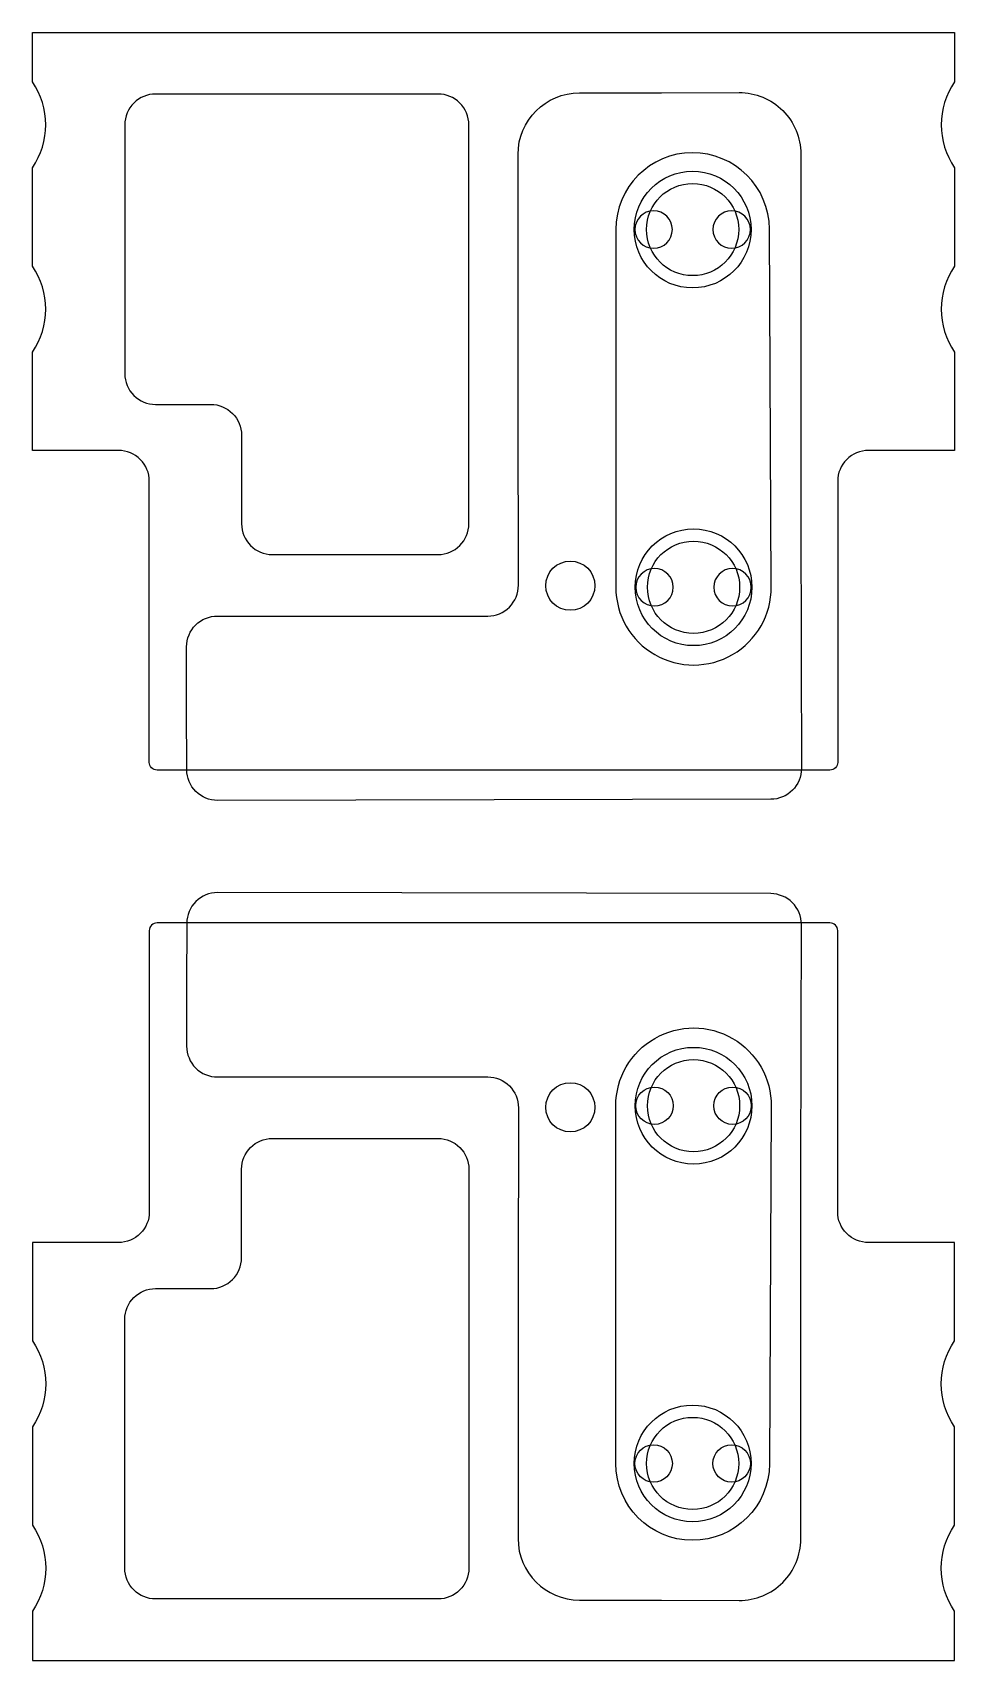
# Model space of a CAD drawing. Header units: inches. Extents: x 0 to 30, y 0 to 53.
import ezdxf

# ---------------------------------------------------------------- set-up
doc = ezdxf.new("R2010")
doc.units = ezdxf.units.IN
doc.header["$MEASUREMENT"] = 0
doc.layers.add('17', color=110, linetype='Continuous')
doc.layers.add('poket', color=1, linetype='Continuous')

# ---------------------------------------------------------------- blocks, each defined once
blk = doc.blocks.new('ROUNDP')
blk.add_circle((0, 0), 0.5)

msp = doc.modelspace()

# ---------------------------------------------------------------- linework, layer by layer
for points in [[(30, 39.374), (27.2, 39.374, 0.414214), (26.2, 38.374), (26.2, 29.224, -0.414214), (25.95, 28.974), (4.05, 28.974, -0.414214), (3.8, 29.224), (3.8, 38.374, 0.414214), (2.8, 39.374), (0, 39.374), (0, 42.574, 0.306306), (0, 45.374), (0, 48.574, 0.306306), (0, 51.374), (0, 52.974), (30, 52.974), (30, 51.374, 0.306306), (30, 48.574), (30, 45.374, 0.306306), (30, 42.574)], [(14.2, 41.874), (14.2, 49.974, 0.414214), (13.2, 50.974), (4, 50.974, 0.414214), (3, 49.974), (3, 41.874, 0.414214), (4, 40.874), (5.8, 40.874, -0.414214), (6.8, 39.874), (6.8, 36.987, 0.414214), (7.8, 35.987), (13.2, 35.987, 0.414214), (14.2, 36.987)], [(30, 13.6), (27.2, 13.6, -0.414214), (26.2, 14.6), (26.2, 23.75, 0.414214), (25.95, 24), (4.05, 24, 0.414214), (3.8, 23.75), (3.8, 14.6, -0.414214), (2.8, 13.6), (0, 13.6), (0, 10.4, -0.306306), (0, 7.6), (0, 4.4, -0.306306), (0, 1.6), (0, 0), (30, 0), (30, 1.6, -0.306306), (30, 4.4), (30, 7.6, -0.306306), (30, 10.4)], [(14.2, 11.1), (14.2, 3, -0.414214), (13.2, 2), (4, 2, -0.414214), (3, 3), (3, 11.1, -0.414214), (4, 12.1), (5.8, 12.1, 0.414214), (6.8, 13.1), (6.8, 15.987, -0.414214), (7.8, 16.987), (13.2, 16.987, -0.414214), (14.2, 15.987)]]:
    msp.add_lwpolyline(points, format="xyb", close=True)
for centre, radius in [((21.48, 46.563), 1.9), ((21.48, 46.563), 1.5), ((21.51, 34.923), 1.9), ((21.51, 34.923), 1.5), ((21.51, 18.051), 1.9), ((21.51, 18.051), 1.5), ((21.48, 6.41), 1.9), ((21.48, 6.41), 1.5)]:
    msp.add_circle(centre, radius)
at = {"layer": 'poket'}
for points in [[(5.015, 30.987), (5.015, 32.987, -0.414214), (6.015, 33.987), (14.812, 33.987, 0.414485), (15.812, 34.988), (15.807, 40.855), (15.799, 49.01, -0.413733), (17.796, 51.011), (20.472, 51.015), (22.997, 51.02, -0.414694), (25, 49.021), (25.003, 37.424), (25.012, 32.624), (25.018, 29.024, -0.414214), (24.02, 28.022), (6.02, 27.989, -0.414214), (5.018, 28.987), (5.015, 30.987, -0.000926), (5.015, 30.991)], [(5.015, 21.987), (5.015, 19.987, 0.414214), (6.015, 18.987), (14.812, 18.987, -0.414485), (15.812, 17.986), (15.807, 12.119), (15.799, 3.964, 0.413733), (17.796, 1.963), (20.471, 1.958), (22.997, 1.953, 0.414694), (25, 3.953), (25.003, 15.55), (25.012, 20.35), (25.018, 23.95, 0.414214), (24.02, 24.952), (6.02, 24.985, 0.414214), (5.018, 23.987), (5.015, 21.987, 0.000926), (5.015, 21.983)]]:
    msp.add_lwpolyline(points, format="xyb", dxfattribs=at)
for points in [[(18.98, 34.923, 1.002589), (24.04, 34.936), (23.98, 46.576, 0.997418), (18.98, 46.563)], [(18.98, 18.051, -1.002589), (24.04, 18.038), (23.98, 6.397, -0.997418), (18.98, 6.41)]]:
    msp.add_lwpolyline(points, format="xyb", close=True, dxfattribs=at)
for centre in [(17.5, 34.974), (17.5, 18)]:
    msp.add_circle(centre, 0.8, dxfattribs=at)

# ---------------------------------------------------------------- block references
at = {"layer": '17', "xscale": -1.2192, "yscale": 1.2192}
for p in [(20.21, 46.563), (22.75, 46.563), (20.24, 34.923), (20.24, 34.923), (22.78, 34.923), (22.78, 34.923)]:
    msp.add_blockref('ROUNDP', p, dxfattribs=at)
at = {"layer": '17', "xscale": 1.2192, "yscale": 1.2192, "rotation": 179.9999664486193}
for p in [(20.24, 18.051), (20.24, 18.051), (22.78, 18.051), (22.78, 18.051), (20.21, 6.41), (22.75, 6.41)]:
    msp.add_blockref('ROUNDP', p, dxfattribs=at)

doc.saveas('drawing.dxf')
